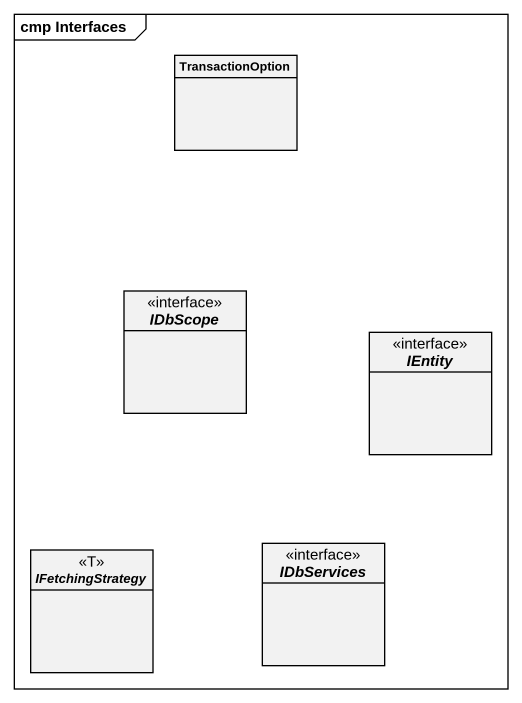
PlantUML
@startuml
mainframe cmp Interfaces
hide circle
hide empty members
class TransactionOption
interface IDbScope
interface IEntity
interface IFetchingStrategy <<T>>
interface IDbServices
@enduml
